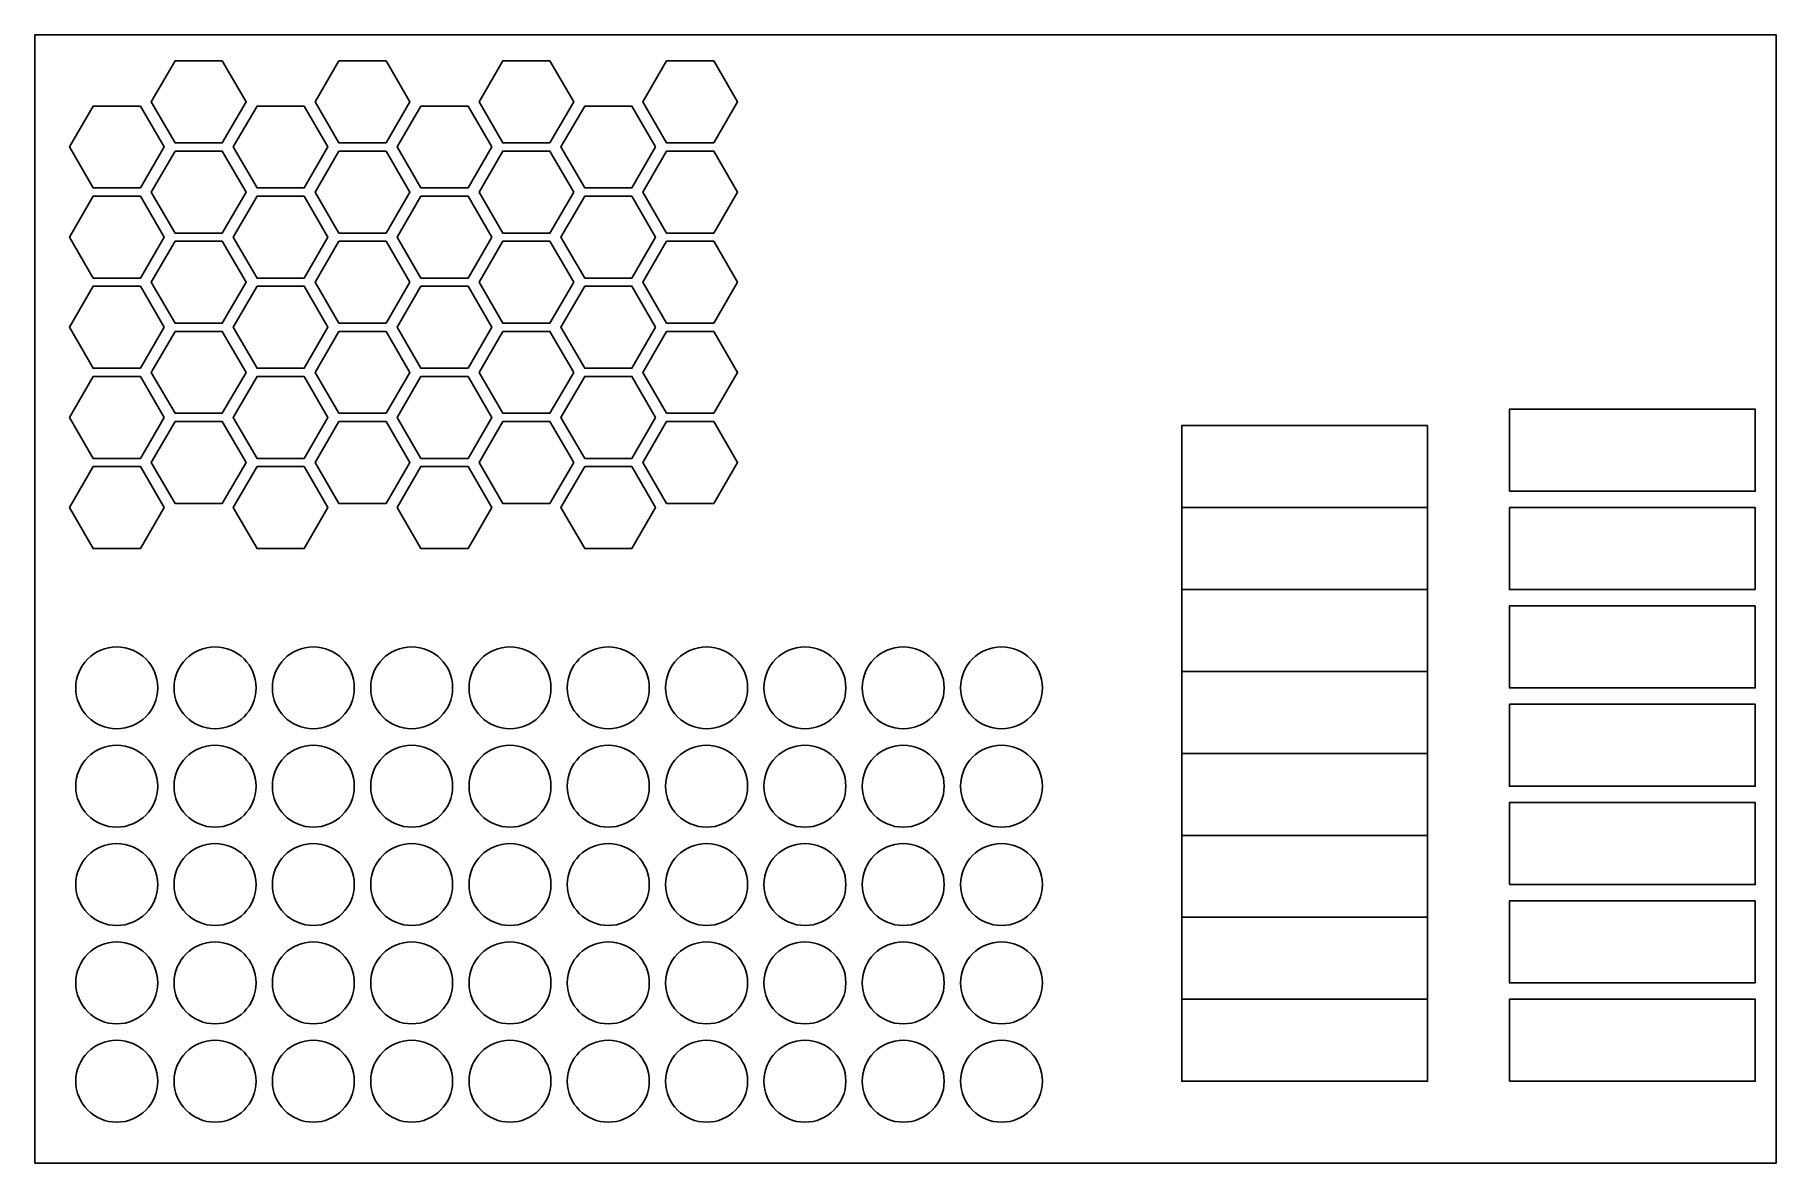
# Model space of a CAD drawing. Header units: millimetres. Extents: x 0 to 106, y 0 to 69.
import ezdxf

# ---------------------------------------------------------------- set-up
doc = ezdxf.new("R2010")
doc.units = ezdxf.units.MM
doc.layers.get('0').update_dxf_attribs({"linetype": 'CONTINUOUS'})

msp = doc.modelspace()

# ---------------------------------------------------------------- linework, layer by layer
for p, q in [((70, 40), (85, 40)), ((70, 35), (85, 35)), ((70, 30), (85, 30)), ((70, 25), (85, 25)), ((70, 20), (85, 20)), ((70, 15), (85, 15)), ((70, 5), (70, 10)), ((70, 10), (85, 10)), ((70, 5), (70, 6))]:
    msp.add_line(p, q)
for points in [[(0, 0), (106.28, 0), (106.28, 68.84), (0, 68.84)], [(11.44, 67.25), (8.56, 67.25), (7.11, 64.75), (8.56, 62.25), (11.44, 62.25), (12.89, 64.75)], [(17.11, 64.75), (18.56, 62.25), (21.44, 62.25), (22.89, 64.75), (21.44, 67.25), (18.56, 67.25)], [(31.44, 62.25), (32.89, 64.75), (31.44, 67.25), (28.56, 67.25), (27.11, 64.75), (28.56, 62.25)], [(38.56, 67.25), (37.11, 64.75), (38.56, 62.25), (41.44, 62.25), (42.89, 64.75), (41.44, 67.25)], [(6.44, 59.5), (7.89, 62), (6.44, 64.5), (3.56, 64.5), (2.11, 62), (3.56, 59.5)], [(16.44, 64.5), (13.56, 64.5), (12.11, 62), (13.56, 59.5), (16.44, 59.5), (17.89, 62)], [(26.44, 59.5), (27.89, 62), (26.44, 64.5), (23.56, 64.5), (22.11, 62), (23.56, 59.5)], [(37.89, 62), (36.44, 64.5), (33.56, 64.5), (32.11, 62), (33.56, 59.5), (36.44, 59.5)], [(8.56, 61.75), (7.11, 59.25), (8.56, 56.75), (11.44, 56.75), (12.89, 59.25), (11.44, 61.75)], [(18.56, 61.75), (17.11, 59.25), (18.56, 56.75), (21.44, 56.75), (22.89, 59.25), (21.44, 61.75)], [(32.89, 59.25), (31.44, 61.75), (28.56, 61.75), (27.11, 59.25), (28.56, 56.75), (31.44, 56.75)], [(38.56, 61.75), (37.11, 59.25), (38.56, 56.75), (41.44, 56.75), (42.89, 59.25), (41.44, 61.75)], [(3.56, 54), (6.44, 54), (7.89, 56.5), (6.44, 59), (3.56, 59), (2.11, 56.5)], [(16.44, 59), (13.56, 59), (12.11, 56.5), (13.56, 54), (16.44, 54), (17.89, 56.5)], [(23.56, 59), (22.11, 56.5), (23.56, 54), (26.44, 54), (27.89, 56.5), (26.44, 59)], [(36.44, 59), (33.56, 59), (32.11, 56.5), (33.56, 54), (36.44, 54), (37.89, 56.5)], [(11.44, 56.25), (8.56, 56.25), (7.11, 53.75), (8.56, 51.25), (11.44, 51.25), (12.89, 53.75)], [(22.89, 53.75), (21.44, 56.25), (18.56, 56.25), (17.11, 53.75), (18.56, 51.25), (21.44, 51.25)], [(32.89, 53.75), (31.44, 56.25), (28.56, 56.25), (27.11, 53.75), (28.56, 51.25), (31.44, 51.25)], [(42.89, 53.75), (41.44, 56.25), (38.56, 56.25), (37.11, 53.75), (38.56, 51.25), (41.44, 51.25)], [(7.89, 51), (6.44, 53.5), (3.56, 53.5), (2.11, 51), (3.56, 48.5), (6.44, 48.5)], [(13.56, 53.5), (12.11, 51), (13.56, 48.5), (16.44, 48.5), (17.89, 51), (16.44, 53.5)], [(26.44, 48.5), (27.89, 51), (26.44, 53.5), (23.56, 53.5), (22.11, 51), (23.56, 48.5)], [(37.89, 51), (36.44, 53.5), (33.56, 53.5), (32.11, 51), (33.56, 48.5), (36.44, 48.5)], [(8.56, 50.75), (7.11, 48.25), (8.56, 45.75), (11.44, 45.75), (12.89, 48.25), (11.44, 50.75)], [(21.44, 45.75), (22.89, 48.25), (21.44, 50.75), (18.56, 50.75), (17.11, 48.25), (18.56, 45.75)], [(32.89, 48.25), (31.44, 50.75), (28.56, 50.75), (27.11, 48.25), (28.56, 45.75), (31.44, 45.75)], [(41.44, 45.75), (42.89, 48.25), (41.44, 50.75), (38.56, 50.75), (37.11, 48.25), (38.56, 45.75)], [(7.89, 45.5), (6.44, 48), (3.56, 48), (2.11, 45.5), (3.56, 43), (6.44, 43)], [(16.44, 48), (13.56, 48), (12.11, 45.5), (13.56, 43), (16.44, 43), (17.89, 45.5)], [(26.44, 43), (27.89, 45.5), (26.44, 48), (23.56, 48), (22.11, 45.5), (23.56, 43)], [(37.89, 45.5), (36.44, 48), (33.56, 48), (32.11, 45.5), (33.56, 43), (36.44, 43)], [(90, 41), (105, 41), (105, 46), (90, 46)], [(8.56, 45.25), (7.11, 42.75), (8.56, 40.25), (11.44, 40.25), (12.89, 42.75), (11.44, 45.25)], [(21.44, 40.25), (22.89, 42.75), (21.44, 45.25), (18.56, 45.25), (17.11, 42.75), (18.56, 40.25)], [(32.89, 42.75), (31.44, 45.25), (28.56, 45.25), (27.11, 42.75), (28.56, 40.25), (31.44, 40.25)], [(37.11, 42.75), (38.56, 40.25), (41.44, 40.25), (42.89, 42.75), (41.44, 45.25), (38.56, 45.25)], [(85, 45), (70, 45), (70, 5), (85, 5)], [(2.11, 40), (3.56, 37.5), (6.44, 37.5), (7.89, 40), (6.44, 42.5), (3.56, 42.5)], [(16.44, 42.5), (13.56, 42.5), (12.11, 40), (13.56, 37.5), (16.44, 37.5), (17.89, 40)], [(22.11, 40), (23.56, 37.5), (26.44, 37.5), (27.89, 40), (26.44, 42.5), (23.56, 42.5)], [(33.56, 42.5), (32.11, 40), (33.56, 37.5), (36.44, 37.5), (37.89, 40), (36.44, 42.5)], [(105, 35), (105, 40), (90, 40), (90, 35)], [(105, 34), (90, 34), (90, 29), (105, 29)], [(90, 28), (90, 23), (105, 23), (105, 28)], [(90, 17), (105, 17), (105, 22), (90, 22)], [(105, 11), (105, 16), (90, 16), (90, 11)], [(90, 5), (105, 5), (105, 10), (90, 10)]]:
    msp.add_lwpolyline(points, close=True)
for centre in [(5, 29), (11, 29), (17, 29), (23, 29), (29, 29), (35, 29), (41, 29), (47, 29), (53, 29), (59, 29), (5, 23), (11, 23), (17, 23), (23, 23), (29, 23), (35, 23), (41, 23), (47, 23), (53, 23), (59, 23), (5, 17), (11, 17), (17, 17), (23, 17), (29, 17), (35, 17), (41, 17), (47, 17), (53, 17), (59, 17), (5, 11), (11, 11), (17, 11), (23, 11), (29, 11), (35, 11), (41, 11), (47, 11), (53, 11), (59, 11), (5, 5), (11, 5), (17, 5), (23, 5), (29, 5), (35, 5), (41, 5), (47, 5), (53, 5), (59, 5)]:
    msp.add_circle(centre, 2.5)

doc.saveas('drawing.dxf')
